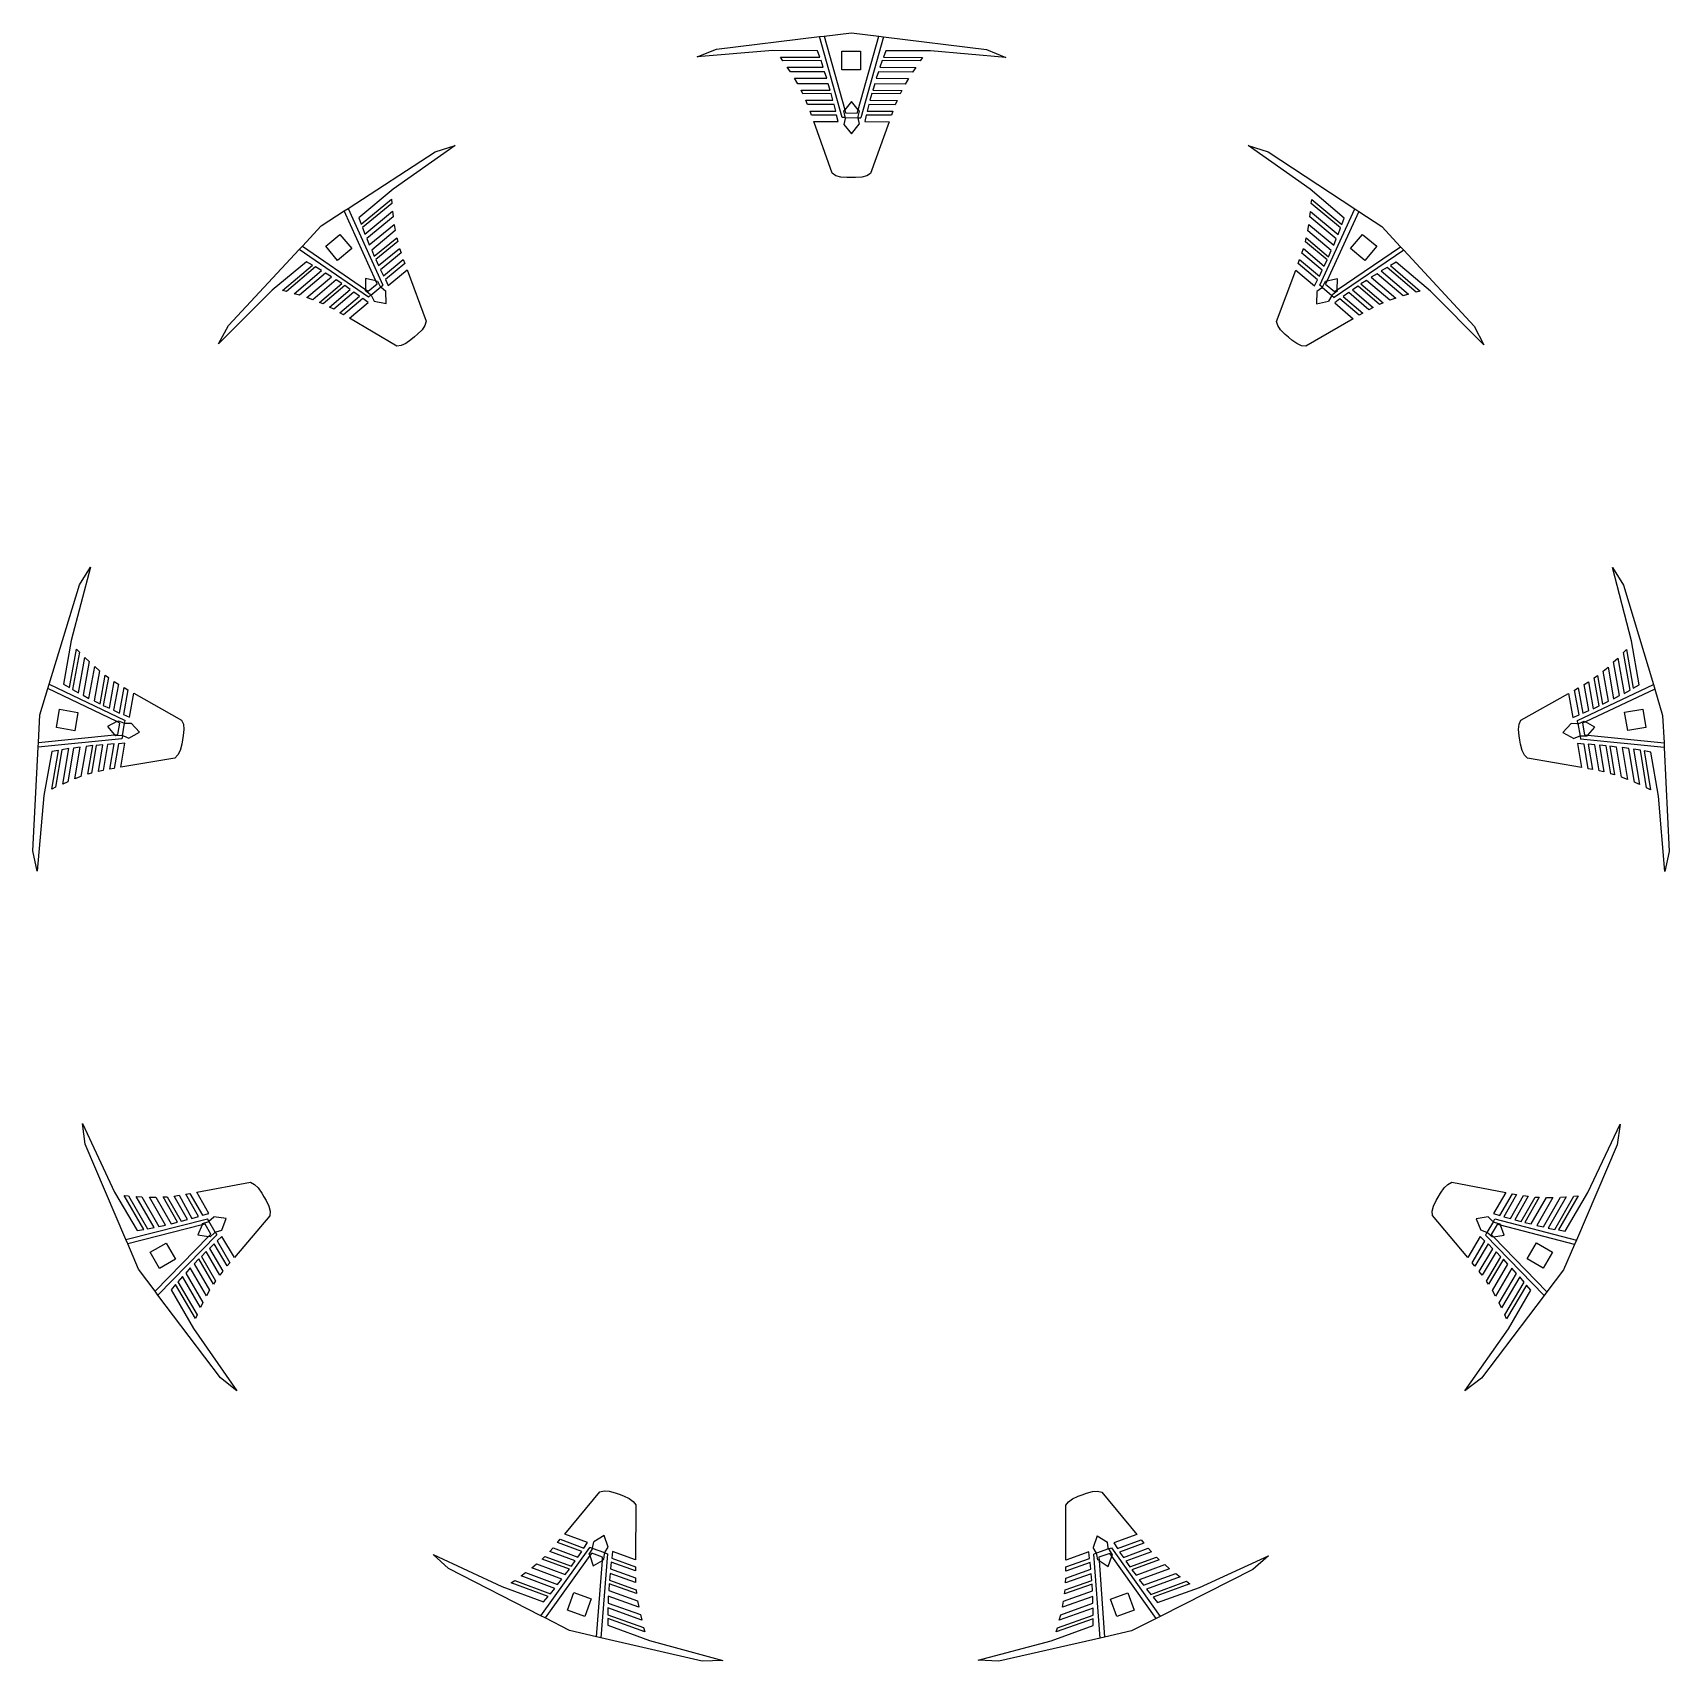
# Model space of a CAD drawing. Extents: x -761 to 761, y -265 to 265.
# Drawn here: x -760.7 to -583.9, y 85.1 to 261 of the extents above; entities that cross this region are included whole.
import ezdxf

# ---------------------------------------------------------------- set-up
doc = ezdxf.new("R2010")
doc.units = 0
doc.header["$MEASUREMENT"] = 0
doc.layers.get('0').update_dxf_attribs({"linetype": 'CONTINUOUS'})

msp = doc.modelspace()

# ---------------------------------------------------------------- linework, layer by layer
for p, q in [((-686.8, 259.22), (-675.67, 260.56)), ((-675.67, 260.56), (-675.17, 260.62)), ((-673.24, 251.81), (-675.67, 260.56)), ((-675.17, 260.62), (-672.22, 260.98)), ((-675.17, 260.62), (-672.96, 252.66)), ((-672.22, 260.98), (-669.26, 260.61)), ((-671.51, 252.64), (-669.26, 260.61)), ((-668.76, 260.55), (-671.23, 251.8)), ((-669.26, 260.61), (-668.76, 260.55)), ((-668.76, 260.55), (-657.64, 259.16)), ((-688.89, 258.37), (-686.8, 259.22)), ((-680.73, 259.06), (-688.89, 258.37)), ((-675.91, 259.03), (-680.73, 259.06)), ((-679.9, 258.34), (-675.66, 258.35)), ((-679.64, 257.96), (-679.9, 258.34)), ((-675.66, 258.35), (-675.91, 259.03)), ((-673.26, 256.98), (-673.26, 258.98)), ((-673.26, 258.98), (-671.26, 258.98)), ((-671.26, 258.98), (-671.26, 256.98)), ((-668.53, 259.02), (-668.78, 258.34)), ((-668.78, 258.34), (-664.55, 258.31)), ((-663.71, 259.02), (-668.53, 259.02)), ((-664.55, 258.31), (-664.81, 257.93)), ((-655.56, 258.31), (-663.71, 259.02)), ((-657.64, 259.16), (-655.56, 258.31)), ((-675.52, 257.98), (-679.64, 257.96)), ((-679.16, 257.26), (-675.28, 257.27)), ((-678.82, 256.76), (-679.16, 257.26)), ((-675.13, 256.77), (-678.82, 256.76)), ((-675.28, 257.27), (-675.52, 257.98)), ((-674.89, 256.07), (-675.13, 256.77)), ((-671.26, 256.98), (-673.26, 256.98)), ((-669.32, 256.75), (-669.56, 256.06)), ((-665.63, 256.73), (-669.32, 256.75)), ((-668.93, 257.97), (-669.17, 257.26)), ((-669.17, 257.26), (-665.29, 257.23)), ((-664.81, 257.93), (-668.93, 257.97)), ((-665.29, 257.23), (-665.63, 256.73)), ((-678.38, 256.06), (-674.89, 256.07)), ((-678.04, 255.47), (-678.38, 256.06)), ((-674.74, 255.47), (-678.04, 255.47)), ((-677.66, 254.77), (-674.52, 254.78)), ((-677.47, 254.39), (-677.66, 254.77)), ((-674.52, 254.78), (-674.74, 255.47)), ((-669.72, 255.46), (-669.94, 254.77)), ((-669.94, 254.77), (-666.8, 254.75)), ((-666.42, 255.44), (-669.72, 255.46)), ((-669.56, 256.06), (-666.07, 256.03)), ((-666.8, 254.75), (-666.98, 254.37)), ((-666.07, 256.03), (-666.42, 255.44)), ((-674.42, 254.41), (-677.47, 254.39)), ((-677.16, 253.69), (-674.23, 253.71)), ((-676.97, 253.21), (-677.16, 253.69)), ((-674.11, 253.23), (-676.97, 253.21)), ((-674.23, 253.71), (-674.42, 254.41)), ((-673.92, 252.52), (-674.11, 253.23)), ((-672.22, 253.56), (-672.96, 252.66)), ((-671.51, 252.64), (-672.22, 253.56)), ((-670.35, 253.22), (-670.54, 252.52)), ((-667.5, 253.19), (-670.35, 253.22)), ((-670.04, 254.4), (-670.24, 253.7)), ((-670.24, 253.7), (-667.3, 253.67)), ((-666.98, 254.37), (-670.04, 254.4)), ((-667.3, 253.67), (-667.5, 253.19)), ((-676.71, 252.51), (-673.92, 252.52)), ((-676.55, 252.08), (-676.71, 252.51)), ((-673.84, 252.09), (-676.55, 252.08)), ((-676.3, 251.38), (-673.67, 251.4)), ((-674.33, 245.8), (-676.3, 251.38)), ((-673.67, 251.4), (-673.84, 252.09)), ((-672.92, 251.81), (-673.24, 251.81)), ((-672.92, 251.7), (-673.07, 251.08)), ((-673.07, 251.08), (-672.23, 250.05)), ((-673.06, 252.53), (-672.96, 252.66)), ((-672.92, 251.91), (-673.06, 252.53)), ((-672.96, 252.66), (-672.86, 252.31)), ((-672.92, 251.81), (-672.92, 251.91)), ((-672.92, 251.81), (-672.92, 251.7)), ((-672.92, 251.81), (-671.53, 251.8)), ((-672.86, 252.31), (-671.61, 252.3)), ((-672.23, 250.05), (-671.41, 251.09)), ((-671.61, 252.3), (-671.51, 252.64)), ((-671.41, 252.51), (-671.53, 251.93)), ((-671.53, 251.93), (-671.53, 251.8)), ((-671.53, 251.79), (-671.53, 251.8)), ((-671.53, 251.8), (-671.53, 251.8)), ((-671.53, 251.8), (-671.53, 251.79)), ((-671.53, 251.8), (-671.23, 251.8)), ((-671.53, 251.79), (-671.41, 251.09)), ((-671.51, 252.64), (-671.41, 252.51)), ((-670.63, 252.08), (-670.8, 251.39)), ((-670.8, 251.39), (-668.17, 251.37)), ((-667.92, 252.06), (-670.63, 252.08)), ((-670.54, 252.52), (-667.76, 252.49)), ((-668.17, 251.37), (-670.16, 245.79)), ((-667.76, 252.49), (-667.92, 252.06)), ((-726.59, 242), (-717.19, 248.11)), ((-715.05, 248.79), (-721.75, 244.09)), ((-717.19, 248.11), (-715.05, 248.79)), ((-629.37, 248.79), (-627.23, 248.1)), ((-622.69, 244.07), (-629.37, 248.79)), ((-627.23, 248.1), (-617.85, 241.96)), ((-673.93, 245.54), (-674.33, 245.8)), ((-670.16, 245.79), (-670.57, 245.53)), ((-721.75, 244.09), (-725.43, 240.98)), ((-673.39, 245.38), (-673.93, 245.54)), ((-672.72, 245.33), (-673.39, 245.38)), ((-672.22, 245.33), (-672.72, 245.33)), ((-671.78, 245.33), (-672.22, 245.33)), ((-671.1, 245.38), (-671.78, 245.33)), ((-670.57, 245.53), (-671.1, 245.38)), ((-619.02, 240.94), (-622.69, 244.07)), ((-725.18, 240.3), (-721.92, 243)), ((-721.88, 242.55), (-725.06, 239.93)), ((-721.92, 243), (-721.88, 242.55)), ((-622.56, 242.52), (-622.52, 242.98)), ((-619.4, 239.89), (-622.56, 242.52)), ((-622.52, 242.98), (-619.27, 240.26)), ((-729.51, 240.11), (-727.02, 241.73)), ((-727.02, 241.73), (-726.59, 242)), ((-723.6, 234.18), (-727.02, 241.73)), ((-726.59, 242), (-722.84, 233.72)), ((-725.43, 240.98), (-725.18, 240.3)), ((-724.79, 239.23), (-721.8, 241.7)), ((-721.73, 241.1), (-724.57, 238.74)), ((-721.8, 241.7), (-721.73, 241.1)), ((-622.71, 241.08), (-622.65, 241.68)), ((-619.88, 238.71), (-622.71, 241.08)), ((-622.65, 241.68), (-619.67, 239.19)), ((-621.63, 233.7), (-617.85, 241.96)), ((-617.43, 241.68), (-620.87, 234.16)), ((-619.27, 240.26), (-619.02, 240.94)), ((-617.85, 241.96), (-617.43, 241.68)), ((-617.43, 241.68), (-614.94, 240.05)), ((-731.54, 237.93), (-729.51, 240.11)), ((-729.02, 237.91), (-727.49, 239.2)), ((-727.49, 239.2), (-726.21, 237.67)), ((-725.06, 239.93), (-724.79, 239.23)), ((-724.57, 238.74), (-724.32, 238.06)), ((-724.32, 238.06), (-721.63, 240.28)), ((-721.51, 239.61), (-724.05, 237.5)), ((-723.78, 236.83), (-721.35, 238.83)), ((-721.63, 240.28), (-721.51, 239.61)), ((-721.35, 238.83), (-721.25, 238.42)), ((-623.2, 238.4), (-623.1, 238.81)), ((-623.1, 238.81), (-620.69, 236.79)), ((-622.94, 239.58), (-622.83, 240.26)), ((-620.41, 237.46), (-622.94, 239.58)), ((-622.83, 240.26), (-620.14, 238.02)), ((-620.14, 238.02), (-619.88, 238.71)), ((-619.67, 239.19), (-619.4, 239.89)), ((-618.31, 237.67), (-617.02, 239.2)), ((-617.02, 239.2), (-615.49, 237.91)), ((-614.94, 240.05), (-612.92, 237.87)), ((-739.54, 229.37), (-731.89, 237.56)), ((-731.89, 237.56), (-731.54, 237.93)), ((-724.39, 232.43), (-731.89, 237.56)), ((-731.54, 237.93), (-724.72, 233.26)), ((-727.74, 236.38), (-729.02, 237.91)), ((-726.21, 237.67), (-727.74, 236.38)), ((-724.05, 237.5), (-723.78, 236.83)), ((-721.25, 238.42), (-723.61, 236.48)), ((-723.31, 235.82), (-721.05, 237.68)), ((-720.89, 237.19), (-723.09, 235.37)), ((-721.05, 237.68), (-720.89, 237.19)), ((-623.58, 237.17), (-623.41, 237.66)), ((-621.38, 235.34), (-623.58, 237.17)), ((-623.41, 237.66), (-621.16, 235.78)), ((-620.86, 236.45), (-623.2, 238.4)), ((-620.69, 236.79), (-620.41, 237.46)), ((-612.57, 237.5), (-620.1, 232.39)), ((-619.77, 233.22), (-612.92, 237.87)), ((-616.78, 236.38), (-618.31, 237.67)), ((-615.49, 237.91), (-616.78, 236.38)), ((-612.92, 237.87), (-612.57, 237.5)), ((-612.57, 237.5), (-604.95, 229.27)), ((-731.09, 236.24), (-734.79, 233.16)), ((-733.69, 233.14), (-730.45, 235.88)), ((-730.11, 235.69), (-733.25, 233.02)), ((-732.43, 232.79), (-729.47, 235.3)), ((-730.45, 235.88), (-731.09, 236.24)), ((-729.47, 235.3), (-730.11, 235.69)), ((-723.61, 236.48), (-723.31, 235.82)), ((-723.09, 235.37), (-722.79, 234.71)), ((-722.79, 234.71), (-720.64, 236.49)), ((-720.48, 236.06), (-722.57, 234.32)), ((-722.26, 233.68), (-720.23, 235.36)), ((-720.64, 236.49), (-720.48, 236.06)), ((-720.23, 235.36), (-718.16, 229.81)), ((-626.33, 229.8), (-624.24, 235.34)), ((-624.24, 235.34), (-622.22, 233.65)), ((-623.99, 236.04), (-623.83, 236.47)), ((-621.9, 234.29), (-623.99, 236.04)), ((-623.83, 236.47), (-621.69, 234.68)), ((-621.69, 234.68), (-621.38, 235.34)), ((-621.16, 235.78), (-620.86, 236.45)), ((-614.36, 235.63), (-615, 235.25)), ((-615, 235.25), (-612.05, 232.73)), ((-611.23, 232.95), (-614.36, 235.63)), ((-613.38, 236.18), (-614.01, 235.82)), ((-614.01, 235.82), (-610.79, 233.07)), ((-609.69, 233.08), (-613.38, 236.18)), ((-729.03, 235.01), (-731.85, 232.62)), ((-731.06, 232.37), (-728.4, 234.63)), ((-727.9, 234.28), (-730.41, 232.14)), ((-729.68, 231.85), (-727.28, 233.89)), ((-726.97, 233.66), (-729.29, 231.68)), ((-728.4, 234.63), (-729.03, 235.01)), ((-727.28, 233.89), (-727.9, 234.28)), ((-726.37, 233.25), (-726.97, 233.66)), ((-724.74, 234.43), (-724.72, 233.26)), ((-723.6, 234.18), (-724.74, 234.43)), ((-724.42, 233.06), (-723.46, 233.86)), ((-724.15, 232.64), (-723.08, 233.53)), ((-723.6, 234.18), (-723.44, 234.15)), ((-723.46, 233.86), (-723.6, 234.18)), ((-723.44, 234.15), (-723.16, 233.63)), ((-723.16, 233.63), (-723.08, 233.53)), ((-723.08, 233.53), (-722.84, 233.72)), ((-723.08, 233.53), (-723.08, 233.53)), ((-723.08, 233.53), (-723.07, 233.52)), ((-723.07, 233.52), (-723.08, 233.53)), ((-723.07, 233.52), (-722.53, 233.06)), ((-722.57, 234.32), (-722.26, 233.68)), ((-622.22, 233.65), (-621.9, 234.29)), ((-621.45, 233.4), (-621.97, 233.03)), ((-621.38, 233.49), (-621.63, 233.7)), ((-621.38, 233.49), (-621.45, 233.4)), ((-621.38, 233.49), (-621.32, 233.57)), ((-621.38, 233.49), (-620.33, 232.59)), ((-621.32, 233.57), (-621.03, 234.13)), ((-621.03, 234.13), (-620.87, 234.16)), ((-620.87, 234.16), (-621.02, 233.83)), ((-621.02, 233.83), (-620.06, 233.02)), ((-619.72, 234.38), (-620.87, 234.16)), ((-619.77, 233.22), (-619.72, 234.38)), ((-617.51, 233.61), (-618.11, 233.21)), ((-615.19, 231.63), (-617.51, 233.61)), ((-616.58, 234.23), (-617.2, 233.84)), ((-617.2, 233.84), (-614.81, 231.79)), ((-614.07, 232.08), (-616.58, 234.23)), ((-615.44, 234.95), (-616.08, 234.58)), ((-616.08, 234.58), (-613.42, 232.31)), ((-612.63, 232.56), (-615.44, 234.95)), ((-734.79, 233.16), (-740.59, 227.38)), ((-733.25, 233.02), (-733.69, 233.14)), ((-731.85, 232.62), (-732.43, 232.79)), ((-730.41, 232.14), (-731.06, 232.37)), ((-729.29, 231.68), (-729.68, 231.85)), ((-728.6, 231.35), (-726.37, 233.25)), ((-725.97, 232.96), (-728.14, 231.11)), ((-727.5, 230.74), (-725.37, 232.54)), ((-725.03, 232.27), (-727.1, 230.51)), ((-726.46, 230.14), (-724.45, 231.84)), ((-725.37, 232.54), (-725.97, 232.96)), ((-724.45, 231.84), (-725.03, 232.27)), ((-724.72, 233.1), (-724.72, 233.26)), ((-724.72, 233.26), (-724.42, 233.06)), ((-724.21, 232.72), (-724.72, 233.1)), ((-724.15, 232.64), (-724.39, 232.43)), ((-724.15, 232.64), (-724.21, 232.72)), ((-724.15, 232.64), (-724.07, 232.55)), ((-724.07, 232.55), (-723.79, 231.99)), ((-723.79, 231.99), (-722.48, 231.74)), ((-722.48, 231.74), (-722.53, 233.06)), ((-621.97, 233.03), (-621.99, 231.7)), ((-621.99, 231.7), (-620.69, 231.97)), ((-620.33, 232.58), (-620.69, 231.97)), ((-620.24, 232.69), (-620.33, 232.59)), ((-620.33, 232.59), (-620.33, 232.58)), ((-620.33, 232.59), (-620.1, 232.39)), ((-620.33, 232.58), (-620.33, 232.59)), ((-620.33, 232.59), (-620.33, 232.59)), ((-619.78, 233.05), (-620.24, 232.69)), ((-620.06, 233.02), (-619.77, 233.22)), ((-619.46, 232.23), (-620.03, 231.81)), ((-620.03, 231.81), (-618.03, 230.09)), ((-619.77, 233.22), (-619.78, 233.05)), ((-617.39, 230.46), (-619.46, 232.23)), ((-618.51, 232.91), (-619.11, 232.5)), ((-619.11, 232.5), (-616.99, 230.69)), ((-616.34, 231.06), (-618.51, 232.91)), ((-618.11, 233.21), (-615.88, 231.3)), ((-614.81, 231.79), (-615.19, 231.63)), ((-613.42, 232.31), (-614.07, 232.08)), ((-612.05, 232.73), (-612.63, 232.56)), ((-610.79, 233.07), (-611.23, 232.95)), ((-603.91, 227.28), (-609.69, 233.08)), ((-728.14, 231.11), (-728.6, 231.35)), ((-727.1, 230.51), (-727.5, 230.74)), ((-721.35, 227.13), (-726.46, 230.14)), ((-618.03, 230.09), (-623.15, 227.11)), ((-616.99, 230.69), (-617.39, 230.46)), ((-615.88, 231.3), (-616.34, 231.06)), ((-740.59, 227.38), (-739.54, 229.37)), ((-719.44, 228.13), (-719.82, 227.81)), ((-719.1, 228.42), (-719.44, 228.13)), ((-718.62, 228.89), (-719.1, 228.42)), ((-718.3, 229.35), (-718.62, 228.89)), ((-718.16, 229.81), (-718.3, 229.35)), ((-626.19, 229.34), (-626.33, 229.8)), ((-625.88, 228.88), (-626.19, 229.34)), ((-625.4, 228.4), (-625.88, 228.88)), ((-625.02, 228.08), (-625.4, 228.4)), ((-624.68, 227.79), (-625.02, 228.08)), ((-604.95, 229.27), (-603.91, 227.28)), ((-720.88, 227.19), (-721.35, 227.13)), ((-720.37, 227.42), (-720.88, 227.19)), ((-719.82, 227.81), (-720.37, 227.42)), ((-624.13, 227.4), (-624.68, 227.79)), ((-623.62, 227.17), (-624.13, 227.4)), ((-623.15, 227.11), (-623.62, 227.17)), ((-754.42, 203.26), (-756.52, 195.35)), ((-755.61, 201.36), (-754.42, 203.26)), ((-587.96, 195.3), (-590.03, 203.22)), ((-590.03, 203.22), (-588.84, 201.31)), ((-758.89, 190.63), (-755.61, 201.36)), ((-588.84, 201.31), (-585.61, 190.57)), ((-756.52, 195.35), (-757.34, 190.6)), ((-587.16, 190.54), (-587.96, 195.3)), ((-756.71, 190.24), (-755.96, 194.4)), ((-755.63, 194.08), (-756.37, 190.03)), ((-755.96, 194.4), (-755.63, 194.08)), ((-755.72, 189.67), (-755.03, 193.49)), ((-754.59, 193.07), (-755.24, 189.44)), ((-755.03, 193.49), (-754.59, 193.07)), ((-589.9, 193.02), (-589.46, 193.44)), ((-589.26, 189.39), (-589.9, 193.02)), ((-589.46, 193.44), (-588.78, 189.62)), ((-588.85, 194.03), (-588.53, 194.35)), ((-588.12, 189.98), (-588.85, 194.03)), ((-588.53, 194.35), (-587.79, 190.18)), ((-754.6, 189.08), (-753.98, 192.51)), ((-753.46, 192.07), (-754.04, 188.82)), ((-753.98, 192.51), (-753.46, 192.07)), ((-753.4, 188.48), (-752.83, 191.58)), ((-752.5, 191.33), (-753.05, 188.33)), ((-752.83, 191.58), (-752.5, 191.33)), ((-592, 191.29), (-591.66, 191.54)), ((-591.46, 188.29), (-592, 191.29)), ((-591.66, 191.54), (-591.11, 188.44)), ((-591.04, 192.03), (-590.51, 192.47)), ((-590.46, 188.78), (-591.04, 192.03)), ((-590.51, 192.47), (-589.9, 189.03)), ((-759.9, 187.3), (-759.03, 190.15)), ((-759.03, 190.15), (-758.89, 190.63)), ((-751.57, 186.57), (-759.03, 190.15)), ((-758.89, 190.63), (-750.69, 186.7)), ((-757.34, 190.6), (-756.71, 190.24)), ((-756.37, 190.03), (-755.72, 189.67)), ((-755.24, 189.44), (-754.6, 189.08)), ((-752.39, 188.01), (-751.86, 190.89)), ((-751.42, 190.62), (-751.94, 187.81)), ((-751.86, 190.89), (-751.42, 190.62)), ((-751.28, 187.5), (-750.78, 190.24)), ((-750.38, 190.01), (-750.87, 187.34)), ((-750.78, 190.24), (-750.38, 190.01)), ((-750.21, 187.05), (-749.74, 189.64)), ((-749.74, 189.64), (-744.59, 186.73)), ((-599.92, 186.72), (-594.76, 189.61)), ((-594.76, 189.61), (-594.3, 187.02)), ((-594.12, 189.98), (-593.72, 190.21)), ((-593.64, 187.31), (-594.12, 189.98)), ((-593.82, 186.68), (-585.61, 190.57)), ((-593.72, 190.21), (-593.23, 187.47)), ((-593.07, 190.58), (-592.63, 190.86)), ((-592.57, 187.78), (-593.07, 190.58)), ((-585.46, 190.09), (-592.93, 186.54)), ((-592.63, 190.86), (-592.11, 187.97)), ((-589.9, 189.03), (-589.26, 189.39)), ((-588.78, 189.62), (-588.12, 189.98)), ((-587.79, 190.18), (-587.16, 190.54)), ((-585.61, 190.57), (-585.46, 190.09)), ((-585.46, 190.09), (-584.61, 187.24)), ((-758.11, 185.93), (-757.77, 187.91)), ((-757.77, 187.91), (-755.8, 187.56)), ((-755.8, 187.56), (-756.14, 185.59)), ((-754.04, 188.82), (-753.4, 188.48)), ((-753.05, 188.33), (-752.39, 188.01)), ((-751.94, 187.81), (-751.28, 187.5)), ((-593.23, 187.47), (-592.57, 187.78)), ((-592.11, 187.97), (-591.46, 188.29)), ((-591.11, 188.44), (-590.46, 188.78)), ((-588.72, 187.58), (-586.75, 187.92)), ((-588.38, 185.61), (-588.72, 187.58)), ((-586.75, 187.92), (-586.41, 185.95)), ((-760.06, 184.33), (-759.9, 187.3)), ((-756.14, 185.59), (-758.11, 185.93)), ((-751.57, 186.57), (-752.59, 186.03)), ((-752.59, 186.03), (-751.83, 185.15)), ((-751.57, 186.57), (-751.42, 186.65)), ((-751.25, 186.42), (-751.57, 186.57)), ((-751.47, 185.18), (-751.25, 186.42)), ((-751.42, 186.65), (-750.87, 186.43)), ((-750.99, 185.04), (-750.74, 186.41)), ((-750.87, 187.34), (-750.21, 187.05)), ((-750.87, 186.43), (-750.74, 186.41)), ((-750.74, 186.41), (-750.69, 186.7)), ((-750.74, 186.41), (-750.73, 186.41)), ((-750.73, 186.41), (-750.74, 186.41)), ((-750.74, 186.41), (-750.74, 186.41)), ((-750.73, 186.41), (-750.02, 186.4)), ((-749.14, 185.42), (-750.02, 186.4)), ((-744.59, 186.73), (-744.4, 186.28)), ((-744.34, 185.73), (-744.41, 185.06)), ((-744.4, 186.28), (-744.34, 185.73)), ((-600.17, 185.72), (-600.11, 186.28)), ((-600.11, 185.05), (-600.17, 185.72)), ((-600.11, 186.28), (-599.92, 186.72)), ((-595.38, 185.38), (-594.5, 186.38)), ((-593.87, 186.34), (-594.5, 186.38)), ((-594.3, 187.02), (-593.64, 187.31)), ((-593.76, 186.36), (-593.87, 186.34)), ((-593.76, 186.36), (-593.82, 186.68)), ((-593.76, 186.36), (-593.66, 186.38)), ((-593.76, 186.36), (-593.53, 184.99)), ((-593.66, 186.38), (-593.07, 186.62)), ((-592.93, 186.54), (-593.26, 186.39)), ((-593.26, 186.39), (-593.05, 185.15)), ((-593.07, 186.62), (-592.93, 186.54)), ((-591.92, 185.97), (-592.93, 186.54)), ((-592.7, 185.11), (-591.92, 185.97)), ((-586.41, 185.95), (-588.38, 185.61)), ((-584.61, 187.24), (-584.46, 184.27)), ((-751.04, 184.72), (-760.08, 183.83)), ((-760.08, 183.83), (-760.06, 184.33)), ((-760.06, 184.33), (-751.83, 185.15)), ((-754.91, 183.88), (-755.47, 180.63)), ((-754.19, 183.98), (-754.91, 183.88)), ((-754.72, 180.88), (-754.19, 183.98)), ((-753.81, 184), (-754.31, 181)), ((-753.08, 184.08), (-753.81, 184)), ((-753.57, 181.19), (-753.08, 184.08)), ((-752.59, 184.11), (-753.06, 181.29)), ((-751.87, 184.18), (-752.59, 184.11)), ((-752.33, 181.43), (-751.87, 184.18)), ((-751.42, 184.19), (-751.88, 181.51)), ((-751.83, 185.15), (-751.47, 185.18)), ((-751.72, 185.02), (-751.83, 185.15)), ((-751.09, 185.06), (-751.72, 185.02)), ((-750.71, 184.23), (-751.42, 184.19)), ((-751.15, 181.64), (-750.71, 184.23)), ((-750.99, 185.04), (-751.09, 185.06)), ((-750.99, 185.04), (-751.04, 184.72)), ((-750.99, 185.04), (-750.88, 185.02)), ((-750.88, 185.02), (-750.29, 184.77)), ((-750.29, 184.77), (-749.14, 185.42)), ((-744.57, 184.13), (-744.74, 183.47)), ((-744.49, 184.62), (-744.57, 184.13)), ((-744.41, 185.06), (-744.49, 184.62)), ((-600.02, 184.56), (-600.11, 185.05)), ((-599.95, 184.12), (-600.02, 184.56)), ((-599.78, 183.47), (-599.95, 184.12)), ((-595.38, 185.38), (-594.21, 184.75)), ((-593.54, 184.99), (-594.21, 184.75)), ((-593.81, 184.2), (-593.38, 181.6)), ((-593.1, 184.15), (-593.81, 184.2)), ((-593.53, 184.99), (-593.54, 184.99)), ((-593.54, 184.99), (-593.53, 184.99)), ((-593.4, 185.01), (-593.53, 184.99)), ((-593.53, 184.99), (-593.48, 184.69)), ((-593.53, 184.99), (-593.53, 184.99)), ((-584.44, 183.76), (-593.48, 184.69)), ((-592.81, 184.99), (-593.4, 185.01)), ((-592.65, 181.47), (-593.1, 184.15)), ((-593.05, 185.15), (-592.7, 185.11)), ((-592.7, 185.11), (-592.81, 184.99)), ((-592.7, 185.11), (-584.46, 184.27)), ((-592.65, 184.14), (-592.2, 181.39)), ((-591.93, 184.07), (-592.65, 184.14)), ((-591.47, 181.25), (-591.93, 184.07)), ((-591.44, 184.04), (-590.96, 181.14)), ((-590.71, 183.96), (-591.44, 184.04)), ((-590.22, 180.95), (-590.71, 183.96)), ((-590.33, 183.93), (-589.82, 180.83)), ((-589.61, 183.83), (-590.33, 183.93)), ((-584.46, 184.27), (-584.44, 183.76)), ((-760.67, 172.63), (-760.08, 183.83)), ((-758.62, 183.33), (-759.47, 178.59)), ((-757.9, 183.46), (-758.62, 183.33)), ((-758.62, 179.29), (-757.9, 183.46)), ((-757.52, 183.54), (-758.2, 179.48)), ((-756.78, 183.66), (-757.52, 183.54)), ((-757.43, 179.83), (-756.78, 183.66)), ((-756.25, 183.71), (-756.88, 180.07)), ((-755.53, 183.83), (-756.25, 183.71)), ((-756.11, 180.39), (-755.53, 183.83)), ((-745.31, 182.62), (-751.15, 181.64)), ((-744.98, 182.97), (-745.31, 182.62)), ((-744.74, 183.47), (-744.98, 182.97)), ((-599.54, 182.96), (-599.78, 183.47)), ((-599.22, 182.61), (-599.54, 182.96)), ((-593.38, 181.6), (-599.22, 182.61)), ((-589.06, 180.58), (-589.61, 183.83)), ((-588.99, 183.78), (-588.42, 180.33)), ((-588.27, 183.66), (-588.99, 183.78)), ((-587.66, 180.02), (-588.27, 183.66)), ((-587, 183.48), (-587.75, 183.6)), ((-587.75, 183.6), (-587.11, 179.77)), ((-586.34, 179.42), (-587, 183.48)), ((-586.62, 183.4), (-585.92, 179.22)), ((-585.9, 183.27), (-586.62, 183.4)), ((-585.07, 178.52), (-585.9, 183.27)), ((-584.44, 183.76), (-583.89, 172.56)), ((-755.47, 180.63), (-756.11, 180.39)), ((-754.31, 181), (-754.72, 180.88)), ((-753.06, 181.29), (-753.57, 181.19)), ((-751.88, 181.51), (-752.33, 181.43)), ((-592.2, 181.39), (-592.65, 181.47)), ((-590.96, 181.14), (-591.47, 181.25)), ((-589.82, 180.83), (-590.22, 180.95)), ((-588.42, 180.33), (-589.06, 180.58)), ((-759.47, 178.59), (-760.19, 170.43)), ((-758.2, 179.48), (-758.62, 179.29)), ((-756.88, 180.07), (-757.43, 179.83)), ((-587.11, 179.77), (-587.66, 180.02)), ((-585.92, 179.22), (-586.34, 179.42)), ((-584.38, 170.37), (-585.07, 178.52)), ((-760.19, 170.43), (-760.67, 172.63)), ((-583.89, 172.56), (-584.38, 170.37)), ((-754.99, 140.94), (-755.29, 143.17)), ((-755.29, 143.17), (-751.82, 135.76)), ((-592.7, 135.7), (-589.2, 143.1)), ((-589.2, 143.1), (-589.51, 140.87)), ((-750.6, 130.62), (-754.99, 140.94)), ((-589.51, 140.87), (-593.93, 130.57)), ((-742.96, 135.74), (-737.13, 136.81)), ((-737.13, 136.81), (-736.71, 136.59)), ((-736.71, 136.59), (-736.31, 136.21)), ((-736.31, 136.21), (-735.92, 135.65)), ((-608.6, 135.65), (-608.21, 136.2)), ((-608.21, 136.2), (-607.81, 136.59)), ((-607.81, 136.59), (-607.38, 136.81)), ((-607.38, 136.81), (-601.56, 135.71)), ((-751.82, 135.76), (-749.4, 131.59)), ((-750.78, 135.39), (-750.32, 135.35)), ((-748.68, 131.71), (-750.78, 135.39)), ((-750.32, 135.35), (-748.29, 131.77)), ((-747.55, 131.92), (-749.48, 135.29)), ((-749.48, 135.29), (-748.88, 135.25)), ((-748.88, 135.25), (-747.04, 132.04)), ((-748.05, 135.22), (-747.36, 135.21)), ((-746.32, 132.18), (-748.05, 135.22)), ((-747.36, 135.21), (-745.73, 132.34)), ((-746.57, 135.23), (-746.15, 135.26)), ((-745.02, 132.5), (-746.57, 135.23)), ((-746.15, 135.26), (-744.65, 132.6)), ((-745.39, 135.33), (-744.87, 135.41)), ((-743.94, 132.78), (-745.39, 135.33)), ((-744.87, 135.41), (-743.47, 132.92)), ((-744.14, 135.53), (-743.69, 135.61)), ((-742.76, 133.11), (-744.14, 135.53)), ((-743.69, 135.61), (-742.34, 133.25)), ((-741.66, 133.45), (-742.96, 135.74)), ((-735.92, 135.65), (-735.7, 135.26)), ((-735.7, 135.26), (-735.45, 134.83)), ((-735.45, 134.83), (-735.16, 134.23)), ((-609.36, 134.23), (-609.07, 134.83)), ((-609.07, 134.83), (-608.84, 135.22)), ((-608.84, 135.22), (-608.6, 135.65)), ((-601.56, 135.71), (-602.87, 133.43)), ((-602.19, 133.23), (-600.83, 135.58)), ((-600.38, 135.5), (-601.76, 133.08)), ((-601.06, 132.9), (-599.65, 135.37)), ((-600.83, 135.58), (-600.38, 135.5)), ((-599.13, 135.3), (-600.59, 132.75)), ((-599.88, 132.57), (-598.37, 135.22)), ((-599.65, 135.37), (-599.13, 135.3)), ((-597.95, 135.19), (-599.51, 132.46)), ((-598.8, 132.31), (-597.16, 135.17)), ((-598.37, 135.22), (-597.95, 135.19)), ((-596.47, 135.17), (-598.21, 132.14)), ((-597.49, 132), (-595.64, 135.2)), ((-597.16, 135.17), (-596.47, 135.17)), ((-595.04, 135.24), (-596.98, 131.87)), ((-596.24, 131.73), (-594.2, 135.3)), ((-593.74, 135.34), (-595.85, 131.67)), ((-595.64, 135.2), (-595.04, 135.24)), ((-595.14, 131.54), (-592.7, 135.7)), ((-594.2, 135.3), (-593.74, 135.34)), ((-750.6, 130.62), (-741.8, 132.88)), ((-744.65, 132.6), (-743.94, 132.78)), ((-743.47, 132.92), (-742.76, 133.11)), ((-742.34, 133.25), (-741.66, 133.45)), ((-741.65, 132.62), (-741.8, 132.88)), ((-741.76, 132.55), (-741.65, 132.61)), ((-741.64, 132.62), (-741.65, 132.62)), ((-741.65, 132.61), (-741.65, 132.62)), ((-741.65, 132.61), (-741.64, 132.62)), ((-740.96, 131.41), (-741.65, 132.61)), ((-741.64, 132.62), (-741.09, 133.07)), ((-739.78, 132.89), (-741.09, 133.07)), ((-740.25, 131.65), (-739.78, 132.89)), ((-735.05, 133.2), (-738.89, 128.7)), ((-735.16, 134.23), (-735.03, 133.68)), ((-735.03, 133.68), (-735.05, 133.2)), ((-609.5, 133.68), (-609.36, 134.23)), ((-609.48, 133.21), (-609.5, 133.68)), ((-605.65, 128.69), (-609.48, 133.21)), ((-603.44, 133.07), (-604.76, 132.86)), ((-604.76, 132.86), (-604.26, 131.63)), ((-602.98, 132.63), (-603.44, 133.07)), ((-602.89, 132.58), (-602.98, 132.63)), ((-602.89, 132.58), (-602.72, 132.85)), ((-602.87, 133.43), (-602.19, 133.23)), ((-602.72, 132.85), (-593.93, 130.57)), ((-601.76, 133.08), (-601.06, 132.9)), ((-600.59, 132.75), (-599.88, 132.57)), ((-742.38, 132.21), (-750.41, 130.16)), ((-749.4, 131.59), (-748.68, 131.71)), ((-748.29, 131.77), (-747.55, 131.92)), ((-747.45, 125.04), (-741.67, 130.95)), ((-740.8, 131.13), (-747.15, 124.64)), ((-747.04, 132.04), (-746.32, 132.18)), ((-745.73, 132.34), (-745.02, 132.5)), ((-742.38, 132.21), (-742.82, 131.13)), ((-742.82, 131.13), (-741.67, 130.95)), ((-742.38, 132.21), (-742.32, 132.36)), ((-742.04, 132.3), (-742.38, 132.21)), ((-742.32, 132.36), (-741.76, 132.55)), ((-741.42, 131.21), (-742.04, 132.3)), ((-741.67, 130.95), (-741.42, 131.21)), ((-741.51, 130.92), (-741.67, 130.95)), ((-741.05, 131.36), (-741.51, 130.92)), ((-740.96, 131.41), (-741.05, 131.36)), ((-740.96, 131.41), (-740.86, 131.47)), ((-740.96, 131.41), (-740.8, 131.13)), ((-740.86, 131.47), (-740.25, 131.65)), ((-740.23, 130.97), (-740.74, 130.48)), ((-738.89, 128.7), (-740.23, 130.97)), ((-604.31, 130.95), (-605.65, 128.69)), ((-603.8, 130.46), (-604.31, 130.95)), ((-603.6, 131.38), (-604.26, 131.63)), ((-603.59, 131.38), (-603.74, 131.12)), ((-597.41, 124.59), (-603.74, 131.12)), ((-603.59, 131.38), (-603.6, 131.38)), ((-603.6, 131.38), (-603.59, 131.38)), ((-602.89, 132.58), (-603.59, 131.38)), ((-603.48, 131.31), (-603.59, 131.38)), ((-603.59, 131.38), (-603.59, 131.38)), ((-603.04, 130.92), (-603.48, 131.31)), ((-602.48, 132.27), (-603.12, 131.19)), ((-603.12, 131.19), (-602.87, 130.94)), ((-602.87, 130.94), (-603.04, 130.92)), ((-602.89, 132.58), (-602.8, 132.52)), ((-602.87, 130.94), (-601.72, 131.09)), ((-602.87, 130.94), (-597.1, 125)), ((-602.8, 132.52), (-602.19, 132.34)), ((-602.13, 132.18), (-602.48, 132.27)), ((-602.19, 132.34), (-602.13, 132.18)), ((-594.13, 130.1), (-602.13, 132.18)), ((-601.72, 131.09), (-602.13, 132.18)), ((-599.51, 132.46), (-598.8, 132.31)), ((-598.21, 132.14), (-597.49, 132)), ((-596.98, 131.87), (-596.24, 131.73)), ((-595.85, 131.67), (-595.14, 131.54)), ((-750.41, 130.16), (-750.6, 130.62)), ((-749.24, 127.42), (-750.41, 130.16)), ((-748, 129.25), (-746.27, 130.25)), ((-746.99, 127.52), (-748, 129.25)), ((-746.27, 130.25), (-745.26, 128.52)), ((-741.94, 129.33), (-742.45, 128.8)), ((-740.46, 126.8), (-741.94, 129.33)), ((-741.07, 130.18), (-741.59, 129.67)), ((-741.59, 129.67), (-740.14, 127.21)), ((-739.66, 127.78), (-741.07, 130.18)), ((-740.74, 130.48), (-739.37, 128.13)), ((-605.18, 128.12), (-603.8, 130.46)), ((-603.46, 130.16), (-604.88, 127.76)), ((-604.41, 127.19), (-602.96, 129.64)), ((-602.6, 129.3), (-604.09, 126.78)), ((-602.96, 129.64), (-603.46, 130.16)), ((-602.09, 128.78), (-602.6, 129.3)), ((-599.24, 128.54), (-598.24, 130.27)), ((-598.24, 130.27), (-596.51, 129.27)), ((-596.51, 129.27), (-597.51, 127.54)), ((-594.13, 130.1), (-595.31, 127.37)), ((-593.93, 130.57), (-594.13, 130.1)), ((-747.45, 125.04), (-749.24, 127.42)), ((-745.26, 128.52), (-746.99, 127.52)), ((-743.66, 127.57), (-744.14, 127.01)), ((-741.89, 124.55), (-743.66, 127.57)), ((-742.73, 128.54), (-743.22, 128)), ((-743.22, 128), (-741.56, 125.15)), ((-741.14, 125.82), (-742.73, 128.54)), ((-742.45, 128.8), (-740.91, 126.17)), ((-739.37, 128.13), (-739.66, 127.78)), ((-604.88, 127.76), (-605.18, 128.12)), ((-603.65, 126.15), (-602.09, 128.78)), ((-601.81, 128.51), (-603.41, 125.8)), ((-603, 125.13), (-601.33, 127.97)), ((-600.89, 127.54), (-602.67, 124.53)), ((-601.33, 127.97), (-601.81, 128.51)), ((-600.41, 126.98), (-600.89, 127.54)), ((-597.51, 127.54), (-599.24, 128.54)), ((-595.31, 127.37), (-597.1, 125)), ((-745.24, 125.76), (-745.71, 125.2)), ((-743.1, 122.1), (-745.24, 125.76)), ((-744.5, 126.63), (-744.99, 126.06)), ((-744.99, 126.06), (-742.91, 122.51)), ((-742.54, 123.28), (-744.5, 126.63)), ((-744.14, 127.01), (-742.28, 123.82)), ((-740.91, 126.17), (-741.14, 125.82)), ((-740.14, 127.21), (-740.46, 126.8)), ((-604.09, 126.78), (-604.41, 127.19)), ((-603.41, 125.8), (-603.65, 126.15)), ((-602.28, 123.79), (-600.41, 126.98)), ((-600.05, 126.6), (-602.02, 123.25)), ((-601.66, 122.49), (-599.56, 126.03)), ((-599.31, 125.72), (-601.46, 122.07)), ((-599.56, 126.03), (-600.05, 126.6)), ((-598.85, 125.16), (-599.31, 125.72)), ((-747.15, 124.64), (-747.45, 125.04)), ((-740.4, 115.68), (-747.15, 124.64)), ((-745.71, 125.2), (-743.31, 121.02)), ((-742.28, 123.82), (-742.54, 123.28)), ((-741.56, 125.15), (-741.89, 124.55)), ((-597.41, 124.59), (-604.19, 115.66)), ((-602.67, 124.53), (-603, 125.13)), ((-602.02, 123.25), (-602.28, 123.79)), ((-601.26, 120.99), (-598.85, 125.16)), ((-597.1, 125), (-597.41, 124.59)), ((-742.91, 122.51), (-743.1, 122.1)), ((-601.46, 122.07), (-601.66, 122.49)), ((-743.31, 121.02), (-738.63, 114.3)), ((-605.97, 114.29), (-601.26, 120.99)), ((-738.63, 114.3), (-740.4, 115.68)), ((-604.19, 115.66), (-605.97, 114.29)), ((-703.2, 98.82), (-699.43, 103.39)), ((-699.43, 103.39), (-698.96, 103.49)), ((-698.96, 103.49), (-698.4, 103.45)), ((-698.4, 103.45), (-697.75, 103.27)), ((-697.75, 103.27), (-697.34, 103.12)), ((-697.34, 103.12), (-696.87, 102.95)), ((-696.87, 102.95), (-696.26, 102.67)), ((-696.26, 102.67), (-695.8, 102.34)), ((-648.8, 102.31), (-648.35, 102.64)), ((-648.35, 102.64), (-647.73, 102.92)), ((-647.73, 102.92), (-647.31, 103.07)), ((-647.31, 103.07), (-646.85, 103.24)), ((-646.85, 103.24), (-646.2, 103.42)), ((-646.2, 103.42), (-645.64, 103.45)), ((-645.64, 103.45), (-645.17, 103.35)), ((-645.17, 103.35), (-641.42, 98.77)), ((-695.8, 102.34), (-695.51, 101.96)), ((-695.51, 101.96), (-695.57, 96.03)), ((-649.09, 101.93), (-648.8, 102.31)), ((-649.06, 96.01), (-649.09, 101.93)), ((-705.79, 89.99), (-700.48, 97.38)), ((-704.81, 96.95), (-704.46, 97.34)), ((-704.46, 97.34), (-701.79, 96.34)), ((-703.98, 97.91), (-703.68, 98.26)), ((-701.37, 96.93), (-703.98, 97.91)), ((-703.68, 98.26), (-701.14, 97.31)), ((-700.74, 97.9), (-703.2, 98.82)), ((-701.14, 97.31), (-700.74, 97.9)), ((-700.19, 97.27), (-700.48, 97.38)), ((-700.24, 97.15), (-700.19, 97.27)), ((-700.19, 97.28), (-700.06, 97.98)), ((-700.19, 97.27), (-700.19, 97.28)), ((-700.19, 97.28), (-700.19, 97.27)), ((-700.19, 97.27), (-700.19, 97.27)), ((-698.89, 96.79), (-700.19, 97.27)), ((-698.94, 98.68), (-700.06, 97.98)), ((-698.5, 97.42), (-698.94, 98.68)), ((-698.85, 96.89), (-698.5, 97.42)), ((-645.7, 98.64), (-646.11, 97.38)), ((-645.76, 96.76), (-646.11, 97.38)), ((-645.7, 98.64), (-644.56, 97.95)), ((-644.49, 97.32), (-644.56, 97.95)), ((-644.45, 97.22), (-644.49, 97.32)), ((-644.45, 97.22), (-644.15, 97.32)), ((-644.15, 97.32), (-638.88, 89.92)), ((-641.42, 98.77), (-643.89, 97.86)), ((-643.89, 97.86), (-643.49, 97.26)), ((-643.49, 97.26), (-640.94, 98.2)), ((-640.65, 97.85), (-643.26, 96.88)), ((-642.85, 96.29), (-640.17, 97.28)), ((-640.94, 98.2), (-640.65, 97.85)), ((-640.17, 97.28), (-639.82, 96.89)), ((-715.77, 95.1), (-717.43, 96.61)), ((-717.43, 96.61), (-710.01, 93.15)), ((-706.77, 95.16), (-706.24, 95.59)), ((-706.24, 95.59), (-703.15, 94.44)), ((-705.65, 96.12), (-705.35, 96.41)), ((-702.7, 95.02), (-705.65, 96.12)), ((-705.35, 96.41), (-702.49, 95.34)), ((-700.5, 96.49), (-705.33, 89.76)), ((-702.06, 95.93), (-704.81, 96.95)), ((-702.49, 95.34), (-702.06, 95.93)), ((-701.79, 96.34), (-701.37, 96.93)), ((-700.55, 96.64), (-700.24, 97.15)), ((-700.5, 96.49), (-700.55, 96.64)), ((-700.29, 96.77), (-700.5, 96.49)), ((-700.5, 96.49), (-700.14, 95.38)), ((-699.12, 96.34), (-700.29, 96.77)), ((-700.14, 95.38), (-699.14, 95.98)), ((-699.79, 87.73), (-699.14, 95.98)), ((-698.59, 96.68), (-699.29, 87.62)), ((-699.14, 95.98), (-699.12, 96.34)), ((-699, 96.06), (-699.14, 95.98)), ((-698.93, 96.69), (-699, 96.06)), ((-698.89, 96.79), (-698.93, 96.69)), ((-698.89, 96.79), (-698.85, 96.89)), ((-698.89, 96.79), (-698.59, 96.68)), ((-698.2, 95.77), (-698.25, 95.05)), ((-695.57, 94.83), (-698.2, 95.77)), ((-698.05, 96.92), (-698.13, 96.21)), ((-698.13, 96.21), (-695.57, 95.29)), ((-695.57, 96.03), (-698.05, 96.92)), ((-649.07, 95.27), (-646.51, 96.18)), ((-646.44, 95.74), (-649.07, 94.81)), ((-646.58, 96.89), (-649.06, 96.01)), ((-646.51, 96.18), (-646.58, 96.89)), ((-646.39, 95.01), (-646.44, 95.74)), ((-645.76, 96.75), (-646.04, 96.65)), ((-645.38, 87.58), (-646.04, 96.65)), ((-644.45, 97.22), (-645.76, 96.75)), ((-645.76, 96.75), (-645.76, 96.76)), ((-645.76, 96.76), (-645.76, 96.75)), ((-645.76, 96.75), (-645.76, 96.75)), ((-645.71, 96.63), (-645.76, 96.75)), ((-645.63, 96.04), (-645.71, 96.63)), ((-645.49, 95.95), (-645.63, 96.04)), ((-644.33, 96.73), (-645.52, 96.31)), ((-645.52, 96.31), (-645.49, 95.95)), ((-645.49, 95.95), (-644.89, 87.69)), ((-645.49, 95.95), (-644.51, 95.33)), ((-644.51, 95.33), (-644.12, 96.43)), ((-644.45, 97.22), (-644.41, 97.12)), ((-644.41, 97.12), (-644.07, 96.59)), ((-644.12, 96.43), (-644.33, 96.73)), ((-644.07, 96.59), (-644.12, 96.43)), ((-639.33, 89.7), (-644.12, 96.43)), ((-643.26, 96.88), (-642.85, 96.29)), ((-639.82, 96.89), (-642.58, 95.88)), ((-642.58, 95.88), (-642.15, 95.28)), ((-642.15, 95.28), (-639.29, 96.34)), ((-638.98, 96.05), (-641.94, 94.96)), ((-641.49, 94.39), (-638.39, 95.52)), ((-639.29, 96.34), (-638.98, 96.05)), ((-638.39, 95.52), (-637.87, 95.08)), ((-634.64, 93.06), (-627.2, 96.48)), ((-627.2, 96.48), (-628.87, 94.98)), ((-705.79, 89.99), (-715.77, 95.1)), ((-708.98, 93.54), (-708.61, 93.8)), ((-708.61, 93.8), (-704.75, 92.36)), ((-707.92, 94.29), (-707.43, 94.65)), ((-704.28, 92.94), (-707.92, 94.29)), ((-707.43, 94.65), (-703.97, 93.37)), ((-703.5, 93.94), (-706.77, 95.16)), ((-703.97, 93.37), (-703.5, 93.94)), ((-703.15, 94.44), (-702.7, 95.02)), ((-698.31, 94.56), (-698.37, 93.83)), ((-698.37, 93.83), (-695.49, 92.8)), ((-695.55, 93.57), (-698.31, 94.56)), ((-698.25, 95.05), (-695.57, 94.09)), ((-695.57, 95.29), (-695.57, 94.83)), ((-695.57, 94.09), (-695.55, 93.57)), ((-649.16, 92.78), (-646.28, 93.8)), ((-646.33, 94.52), (-649.1, 93.55)), ((-649.1, 93.55), (-649.08, 94.07)), ((-649.08, 94.07), (-646.39, 95.01)), ((-649.07, 94.81), (-649.07, 95.27)), ((-646.28, 93.8), (-646.33, 94.52)), ((-641.94, 94.96), (-641.49, 94.39)), ((-637.87, 95.08), (-641.15, 93.88)), ((-641.15, 93.88), (-640.68, 93.31)), ((-640.68, 93.31), (-637.21, 94.57)), ((-636.73, 94.21), (-640.37, 92.88)), ((-639.9, 92.3), (-636.04, 93.72)), ((-628.87, 94.98), (-638.88, 89.92)), ((-637.21, 94.57), (-636.73, 94.21)), ((-636.04, 93.72), (-635.67, 93.45)), ((-710.01, 93.15), (-705.48, 91.51)), ((-705.01, 92.07), (-708.98, 93.54)), ((-705.48, 91.51), (-705.01, 92.07)), ((-704.75, 92.36), (-704.28, 92.94)), ((-702.9, 90.61), (-702.22, 92.49)), ((-702.22, 92.49), (-700.34, 91.81)), ((-698.5, 92.11), (-698.51, 91.37)), ((-695.21, 90.93), (-698.5, 92.11)), ((-698.41, 93.45), (-698.44, 92.72)), ((-698.44, 92.72), (-695.33, 91.6)), ((-695.45, 92.39), (-698.41, 93.45)), ((-695.49, 92.8), (-695.45, 92.39)), ((-646.16, 92.07), (-649.45, 90.91)), ((-649.32, 91.58), (-646.21, 92.69)), ((-646.24, 93.41), (-649.21, 92.37)), ((-649.21, 92.37), (-649.16, 92.78)), ((-646.21, 92.69), (-646.24, 93.41)), ((-646.15, 91.34), (-646.16, 92.07)), ((-644.25, 91.79), (-642.37, 92.47)), ((-642.37, 92.47), (-641.69, 90.59)), ((-640.37, 92.88), (-639.9, 92.3)), ((-635.67, 93.45), (-639.64, 92)), ((-639.64, 92), (-639.18, 91.44)), ((-639.18, 91.44), (-634.64, 93.06)), ((-701.02, 89.93), (-702.9, 90.61)), ((-700.34, 91.81), (-701.02, 89.93)), ((-698.54, 90.85), (-698.56, 90.1)), ((-694.89, 89.53), (-698.54, 90.85)), ((-698.51, 91.37), (-695.03, 90.12)), ((-695.33, 91.6), (-695.21, 90.93)), ((-646.12, 90.81), (-649.78, 89.51)), ((-649.63, 90.1), (-646.15, 91.34)), ((-649.45, 90.91), (-649.32, 91.58)), ((-646.11, 90.06), (-646.12, 90.81)), ((-643.57, 89.91), (-644.25, 91.79)), ((-641.69, 90.59), (-643.57, 89.91)), ((-705.33, 89.76), (-705.79, 89.99)), ((-702.68, 88.41), (-705.33, 89.76)), ((-699.79, 87.73), (-702.68, 88.41)), ((-698.56, 90.1), (-694.68, 88.71)), ((-698.55, 89.7), (-698.55, 88.98)), ((-694.56, 88.27), (-698.55, 89.7)), ((-698.55, 88.98), (-694.03, 87.31)), ((-695.03, 90.12), (-694.89, 89.53)), ((-694.68, 88.71), (-694.56, 88.27)), ((-650.65, 87.29), (-646.12, 88.94)), ((-646.12, 89.67), (-650.11, 88.25)), ((-650.11, 88.25), (-649.99, 88.69)), ((-649.99, 88.69), (-646.11, 90.06)), ((-649.78, 89.51), (-649.63, 90.1)), ((-646.12, 88.94), (-646.12, 89.67)), ((-639.33, 89.7), (-641.99, 88.35)), ((-638.88, 89.92), (-639.33, 89.7)), ((-699.29, 87.62), (-699.79, 87.73)), ((-688.37, 85.08), (-699.29, 87.62)), ((-694.03, 87.31), (-686.13, 85.16)), ((-658.56, 85.19), (-650.65, 87.29)), ((-645.38, 87.58), (-656.31, 85.09)), ((-644.89, 87.69), (-645.38, 87.58)), ((-641.99, 88.35), (-644.89, 87.69)), ((-686.13, 85.16), (-688.37, 85.08)), ((-656.31, 85.09), (-658.56, 85.19))]:
    msp.add_line(p, q)

doc.saveas('drawing.dxf')
